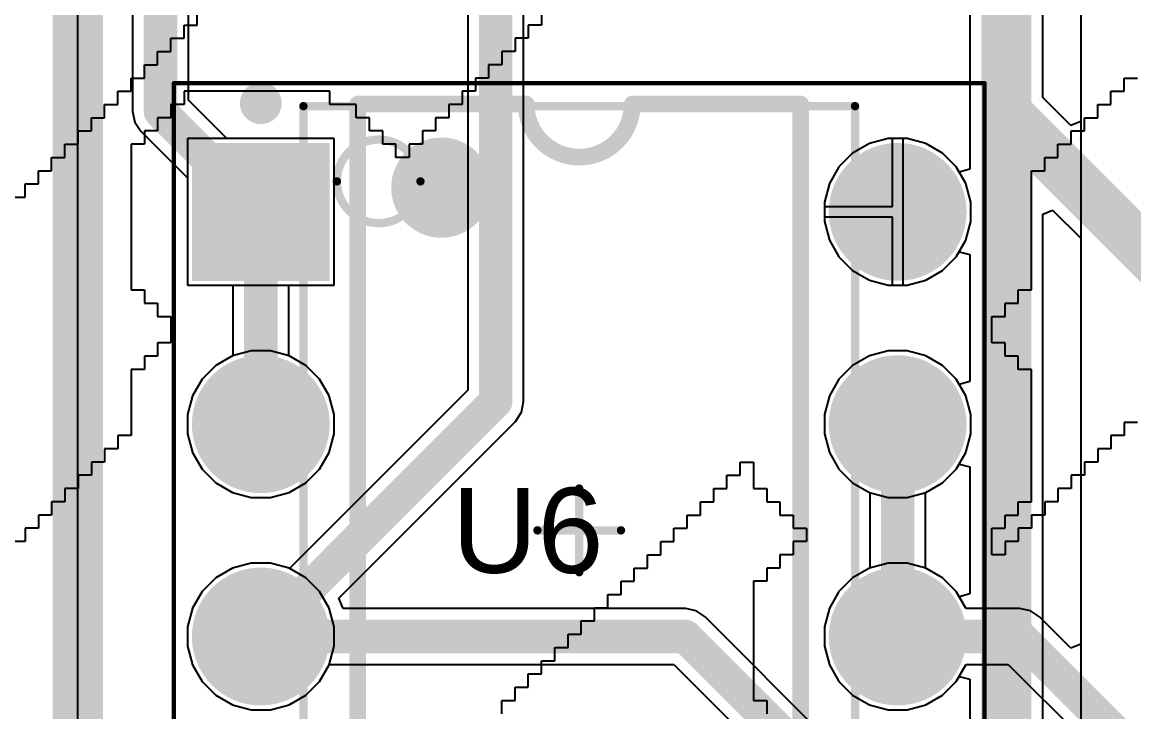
# Model space of a CAD drawing. Header units: inches. Extents: x 1.37 to 7.44, y 1.69 to 5.2.
# Drawn here: x 5.643 to 6.167, y 3.104 to 3.428 of the extents above; entities that cross this region are included whole.
import ezdxf

# ---------------------------------------------------------------- set-up
doc = ezdxf.new("R2010")
doc.units = ezdxf.units.IN
doc.header["$MEASUREMENT"] = 0
for name, color, linetype in [('Bottom Layer', 5, 'Continuous'), ('Bottom Overlay', 54, 'Continuous'), ('Bottom Solder', 6, 'Continuous'), ('Mechanical 1', 6, 'Continuous'), ('Multi-Layer', 9, 'Continuous'), ('Pad Holes', 156, 'Continuous'), ('Top 3D Body', 56, 'Continuous'), ('Top Courtyard', 56, 'Continuous'), ('Top Layer', 1, 'Continuous'), ('Top Overlay', 2, 'Continuous'), ('Top Solder', 216, 'Continuous')]:
    doc.layers.add(name, color=color, linetype=linetype)
doc.styles.add('Arial', font='', dxfattribs={"height": 0.2})
doc.styles.get('Arial').set_extended_font_data('Arial')

# ---------------------------------------------------------------- blocks, each defined once
blk = doc.blocks.new('P0008A_46')
at = {"layer": 'Bottom Layer'}
blk.add_hatch(color=5, dxfattribs=at).paths.add_polyline_path([(-0.17953, 0.17953), (-0.12047, 0.17953), (-0.12047, 0.12047), (-0.17953, 0.12047)])
h = blk.add_hatch(color=5, dxfattribs=at)
edge = h.paths.add_edge_path()
edge.add_arc((0.15, 0.15), 0.02953, 0, 360)
h = blk.add_hatch(color=5, dxfattribs=at)
edge = h.paths.add_edge_path()
edge.add_arc((-0.15, 0.05), 0.02953, 0, 360)
h = blk.add_hatch(color=5, dxfattribs=at)
edge = h.paths.add_edge_path()
edge.add_arc((0.15, 0.05), 0.02953, 0, 360)
h = blk.add_hatch(color=5, dxfattribs=at)
edge = h.paths.add_edge_path()
edge.add_arc((-0.15, -0.05), 0.02953, 0, 360)
h = blk.add_hatch(color=5, dxfattribs=at)
edge = h.paths.add_edge_path()
edge.add_arc((0.15, -0.05), 0.02953, 0, 360)
h = blk.add_hatch(color=5, dxfattribs=at)
edge = h.paths.add_edge_path()
edge.add_arc((-0.15, -0.15), 0.02953, 0, 360)
h = blk.add_hatch(color=5, dxfattribs=at)
edge = h.paths.add_edge_path()
edge.add_arc((0.15, -0.15), 0.02953, 0, 360)
at = {"layer": 'Bottom Solder'}
blk.add_hatch(color=6, dxfattribs=at).paths.add_polyline_path([(-0.18248, 0.18248), (-0.11752, 0.18248), (-0.11752, 0.11752), (-0.18248, 0.11752)])
h = blk.add_hatch(color=6, dxfattribs=at)
edge = h.paths.add_edge_path()
edge.add_arc((0.15, 0.15), 0.03248, 0, 360)
h = blk.add_hatch(color=6, dxfattribs=at)
edge = h.paths.add_edge_path()
edge.add_arc((-0.15, 0.05), 0.03248, 0, 360)
h = blk.add_hatch(color=6, dxfattribs=at)
edge = h.paths.add_edge_path()
edge.add_arc((0.15, 0.05), 0.03248, 0, 360)
h = blk.add_hatch(color=6, dxfattribs=at)
edge = h.paths.add_edge_path()
edge.add_arc((-0.15, -0.05), 0.03248, 0, 360)
h = blk.add_hatch(color=6, dxfattribs=at)
edge = h.paths.add_edge_path()
edge.add_arc((0.15, -0.05), 0.03248, 0, 360)
h = blk.add_hatch(color=6, dxfattribs=at)
edge = h.paths.add_edge_path()
edge.add_arc((-0.15, -0.15), 0.03248, 0, 360)
h = blk.add_hatch(color=6, dxfattribs=at)
edge = h.paths.add_edge_path()
edge.add_arc((0.15, -0.15), 0.03248, 0, 360)
at = {"layer": 'Multi-Layer'}
blk.add_hatch(color=9, dxfattribs=at).paths.add_polyline_path([(-0.17953, 0.17953), (-0.12047, 0.17953), (-0.12047, 0.12047), (-0.17953, 0.12047)])
h = blk.add_hatch(color=9, dxfattribs=at)
edge = h.paths.add_edge_path()
edge.add_arc((0.15, 0.15), 0.02953, 0, 360)
h = blk.add_hatch(color=9, dxfattribs=at)
edge = h.paths.add_edge_path()
edge.add_arc((-0.15, 0.05), 0.02953, 0, 360)
h = blk.add_hatch(color=9, dxfattribs=at)
edge = h.paths.add_edge_path()
edge.add_arc((0.15, 0.05), 0.02953, 0, 360)
h = blk.add_hatch(color=9, dxfattribs=at)
edge = h.paths.add_edge_path()
edge.add_arc((-0.15, -0.05), 0.02953, 0, 360)
h = blk.add_hatch(color=9, dxfattribs=at)
edge = h.paths.add_edge_path()
edge.add_arc((0.15, -0.05), 0.02953, 0, 360)
h = blk.add_hatch(color=9, dxfattribs=at)
edge = h.paths.add_edge_path()
edge.add_arc((-0.15, -0.15), 0.02953, 0, 360)
h = blk.add_hatch(color=9, dxfattribs=at)
edge = h.paths.add_edge_path()
edge.add_arc((0.15, -0.15), 0.02953, 0, 360)
at = {"layer": 'Pad Holes'}
h = blk.add_hatch(color=7, dxfattribs=at)
edge = h.paths.add_edge_path()
edge.add_arc((-0.15, 0.15), 0.01772, 0, 360)
h = blk.add_hatch(color=7, dxfattribs=at)
edge = h.paths.add_edge_path()
edge.add_arc((0.15, 0.15), 0.01772, 0, 360)
h = blk.add_hatch(color=7, dxfattribs=at)
edge = h.paths.add_edge_path()
edge.add_arc((-0.15, 0.05), 0.01772, 0, 360)
h = blk.add_hatch(color=7, dxfattribs=at)
edge = h.paths.add_edge_path()
edge.add_arc((0.15, 0.05), 0.01772, 0, 360)
h = blk.add_hatch(color=7, dxfattribs=at)
edge = h.paths.add_edge_path()
edge.add_arc((-0.15, -0.05), 0.01772, 0, 360)
h = blk.add_hatch(color=7, dxfattribs=at)
edge = h.paths.add_edge_path()
edge.add_arc((0.15, -0.05), 0.01772, 0, 360)
h = blk.add_hatch(color=7, dxfattribs=at)
edge = h.paths.add_edge_path()
edge.add_arc((-0.15, -0.15), 0.01772, 0, 360)
h = blk.add_hatch(color=7, dxfattribs=at)
edge = h.paths.add_edge_path()
edge.add_arc((0.15, -0.15), 0.01772, 0, 360)
at = {"layer": 'Top Layer'}
blk.add_hatch(color=1, dxfattribs=at).paths.add_polyline_path([(-0.17953, 0.17953), (-0.12047, 0.17953), (-0.12047, 0.12047), (-0.17953, 0.12047)])
h = blk.add_hatch(color=1, dxfattribs=at)
edge = h.paths.add_edge_path()
edge.add_arc((0.15, 0.15), 0.02953, 0, 360)
h = blk.add_hatch(color=1, dxfattribs=at)
edge = h.paths.add_edge_path()
edge.add_arc((-0.15, 0.05), 0.02953, 0, 360)
h = blk.add_hatch(color=1, dxfattribs=at)
edge = h.paths.add_edge_path()
edge.add_arc((0.15, 0.05), 0.02953, 0, 360)
h = blk.add_hatch(color=1, dxfattribs=at)
edge = h.paths.add_edge_path()
edge.add_arc((-0.15, -0.05), 0.02953, 0, 360)
h = blk.add_hatch(color=1, dxfattribs=at)
edge = h.paths.add_edge_path()
edge.add_arc((0.15, -0.05), 0.02953, 0, 360)
h = blk.add_hatch(color=1, dxfattribs=at)
edge = h.paths.add_edge_path()
edge.add_arc((-0.15, -0.15), 0.02953, 0, 360)
h = blk.add_hatch(color=1, dxfattribs=at)
edge = h.paths.add_edge_path()
edge.add_arc((0.15, -0.15), 0.02953, 0, 360)
at = {"layer": 'Top Solder'}
blk.add_hatch(color=216, dxfattribs=at).paths.add_polyline_path([(-0.18248, 0.18248), (-0.11752, 0.18248), (-0.11752, 0.11752), (-0.18248, 0.11752)])
h = blk.add_hatch(color=216, dxfattribs=at)
edge = h.paths.add_edge_path()
edge.add_arc((0.15, 0.15), 0.03248, 0, 360)
h = blk.add_hatch(color=216, dxfattribs=at)
edge = h.paths.add_edge_path()
edge.add_arc((-0.15, 0.05), 0.03248, 0, 360)
h = blk.add_hatch(color=216, dxfattribs=at)
edge = h.paths.add_edge_path()
edge.add_arc((0.15, 0.05), 0.03248, 0, 360)
h = blk.add_hatch(color=216, dxfattribs=at)
edge = h.paths.add_edge_path()
edge.add_arc((-0.15, -0.05), 0.03248, 0, 360)
h = blk.add_hatch(color=216, dxfattribs=at)
edge = h.paths.add_edge_path()
edge.add_arc((0.15, -0.05), 0.03248, 0, 360)
h = blk.add_hatch(color=216, dxfattribs=at)
edge = h.paths.add_edge_path()
edge.add_arc((-0.15, -0.15), 0.03248, 0, 360)
h = blk.add_hatch(color=216, dxfattribs=at)
edge = h.paths.add_edge_path()
edge.add_arc((0.15, -0.15), 0.03248, 0, 360)
at = {"layer": 'Top 3D Body'}
for points in [[(-0.12992, -0.1998, 0.00394, 0.00394, 0), (-0.12992, 0.1998, 0.00394, 0.00394, 0)], [(-0.12992, 0.1998, 0.00394, 0.00394, 0), (0.12992, 0.1998, 0.00394, 0.00394, 0)], [(0.12992, -0.1998, 0.00394, 0.00394, 0), (0.12992, 0.1998, 0.00394, 0.00394, 0)], [(-0.12992, -0.1998, 0.00394, 0.00394, 0), (0.12992, -0.1998, 0.00394, 0.00394, 0)]]:
    blk.add_lwpolyline(points, format="xyseb", dxfattribs=at)
for points in [[(-0.13091, 0.1998, 0.00197, 0.00197, 1), (-0.12894, 0.1998, 0.00197, 0.00197, 1)], [(-0.13091, 0.1998, 0.00197, 0.00197, 1), (-0.12894, 0.1998, 0.00197, 0.00197, 1)], [(0.12894, 0.1998, 0.00197, 0.00197, 1), (0.13091, 0.1998, 0.00197, 0.00197, 1)], [(0.12894, 0.1998, 0.00197, 0.00197, 1), (0.13091, 0.1998, 0.00197, 0.00197, 1)], [(-0.0748, 0.16437, 0.00394, 0.00394, 1), (-0.11417, 0.16437, 0.00394, 0.00394, 1)], [(-0.11516, 0.16437, 0.00197, 0.00197, 1), (-0.11319, 0.16437, 0.00197, 0.00197, 1)], [(-0.07579, 0.16437, 0.00197, 0.00197, 1), (-0.07382, 0.16437, 0.00197, 0.00197, 1)], [(-0.13091, -0.1998, 0.00197, 0.00197, 1), (-0.12894, -0.1998, 0.00197, 0.00197, 1)], [(-0.13091, -0.1998, 0.00197, 0.00197, 1), (-0.12894, -0.1998, 0.00197, 0.00197, 1)], [(0.12894, -0.1998, 0.00197, 0.00197, 1), (0.13091, -0.1998, 0.00197, 0.00197, 1)], [(0.12894, -0.1998, 0.00197, 0.00197, 1), (0.13091, -0.1998, 0.00197, 0.00197, 1)]]:
    blk.add_lwpolyline(points, format="xyseb", close=True, dxfattribs=at)
at = {"layer": 'Top Courtyard'}
for points in [[(-0.19094, -0.21063, 0.00197, 0.00197, 0), (-0.19094, 0.21063, 0.00197, 0.00197, 0)], [(-0.19094, 0.21063, 0.00197, 0.00197, 0), (0.19094, 0.21063, 0.00197, 0.00197, 0)], [(0.19094, -0.21063, 0.00197, 0.00197, 0), (0.19094, 0.21063, 0.00197, 0.00197, 0)], [(0, -0.01969, 0.00394, 0.00394, 0), (0, 0.01969, 0.00394, 0.00394, 0)], [(-0.01969, 0, 0.00394, 0.00394, 0), (0.01969, 0, 0.00394, 0.00394, 0)], [(-0.19094, -0.21063, 0.00197, 0.00197, 0), (0.19094, -0.21063, 0.00197, 0.00197, 0)]]:
    blk.add_lwpolyline(points, format="xyseb", dxfattribs=at)
for points in [[(-0.19144, 0.21063, 0.000984, 0.000984, 1), (-0.19045, 0.21063, 0.000984, 0.000984, 1)], [(-0.19144, 0.21063, 0.000984, 0.000984, 1), (-0.19045, 0.21063, 0.000984, 0.000984, 1)], [(0.19045, 0.21063, 0.000984, 0.000984, 1), (0.19144, 0.21063, 0.000984, 0.000984, 1)], [(0.19045, 0.21063, 0.000984, 0.000984, 1), (0.19144, 0.21063, 0.000984, 0.000984, 1)], [(-0.00098, 0.01969, 0.00197, 0.00197, 1), (0.00098, 0.01969, 0.00197, 0.00197, 1)], [(-0.02067, 0, 0.00197, 0.00197, 1), (-0.0187, 0, 0.00197, 0.00197, 1)], [(0.0187, 0, 0.00197, 0.00197, 1), (0.02067, 0, 0.00197, 0.00197, 1)], [(-0.00098, -0.01969, 0.00197, 0.00197, 1), (0.00098, -0.01969, 0.00197, 0.00197, 1)], [(-0.19144, -0.21063, 0.000984, 0.000984, 1), (-0.19045, -0.21063, 0.000984, 0.000984, 1)], [(-0.19144, -0.21063, 0.000984, 0.000984, 1), (-0.19045, -0.21063, 0.000984, 0.000984, 1)], [(0.19045, -0.21063, 0.000984, 0.000984, 1), (0.19144, -0.21063, 0.000984, 0.000984, 1)], [(0.19045, -0.21063, 0.000984, 0.000984, 1), (0.19144, -0.21063, 0.000984, 0.000984, 1)]]:
    blk.add_lwpolyline(points, format="xyseb", close=True, dxfattribs=at)
at = {"layer": 'Top Overlay'}
for points in [[(-0.14508, 0.20118, 0.00984, 0.00984, 1), (-0.15492, 0.20118, 0.00984, 0.00984, 1)], [(-0.15738, 0.20118, 0.00492, 0.00492, 1), (-0.15246, 0.20118, 0.00492, 0.00492, 1)], [(-0.14754, 0.20118, 0.00492, 0.00492, 1), (-0.14262, 0.20118, 0.00492, 0.00492, 1)], [(-0.1063, 0.20079, 0.00394, 0.00394, 1), (-0.10236, 0.20079, 0.00394, 0.00394, 1)], [(-0.1063, 0.20079, 0.00394, 0.00394, 1), (-0.10236, 0.20079, 0.00394, 0.00394, 1)], [(-0.02697, 0.20079, 0.00394, 0.00394, 1), (-0.02303, 0.20079, 0.00394, 0.00394, 1)], [(-0.02697, 0.20079, 0.00394, 0.00394, 1), (-0.02303, 0.20079, 0.00394, 0.00394, 1)], [(0.02303, 0.20079, 0.00394, 0.00394, 1), (0.02697, 0.20079, 0.00394, 0.00394, 1)], [(0.02303, 0.20079, 0.00394, 0.00394, 1), (0.02697, 0.20079, 0.00394, 0.00394, 1)], [(0.10236, 0.20079, 0.00394, 0.00394, 1), (0.1063, 0.20079, 0.00394, 0.00394, 1)], [(0.10236, 0.20079, 0.00394, 0.00394, 1), (0.1063, 0.20079, 0.00394, 0.00394, 1)], [(-0.05315, 0.16142, 0.02362, 0.02362, 1), (-0.07677, 0.16142, 0.02362, 0.02362, 1)], [(-0.08268, 0.16142, 0.01181, 0.01181, 1), (-0.07087, 0.16142, 0.01181, 0.01181, 1)], [(-0.05906, 0.16142, 0.01181, 0.01181, 1), (-0.04724, 0.16142, 0.01181, 0.01181, 1)], [(-0.1063, -0.20079, 0.00394, 0.00394, 1), (-0.10236, -0.20079, 0.00394, 0.00394, 1)], [(-0.1063, -0.20079, 0.00394, 0.00394, 1), (-0.10236, -0.20079, 0.00394, 0.00394, 1)], [(0.10236, -0.20079, 0.00394, 0.00394, 1), (0.1063, -0.20079, 0.00394, 0.00394, 1)], [(0.10236, -0.20079, 0.00394, 0.00394, 1), (0.1063, -0.20079, 0.00394, 0.00394, 1)]]:
    blk.add_lwpolyline(points, format="xyseb", close=True, dxfattribs=at)
for points in [[(-0.10433, -0.20079, 0.00787, 0.00787, 0), (-0.10433, 0.20079, 0.00787, 0.00787, 0)], [(-0.10433, 0.20079, 0.00787, 0.00787, 0), (-0.025, 0.20079, 0.00787, 0.00787, 0)], [(0.025, 0.20079, 0.00787, 0.00787, -1), (-0.025, 0.20079, 0.00787, 0.00787, 0)], [(0.025, 0.20079, 0.00787, 0.00787, 0), (0.10433, 0.20079, 0.00787, 0.00787, 0)], [(0.10433, -0.20079, 0.00787, 0.00787, 0), (0.10433, 0.20079, 0.00787, 0.00787, 0)], [(-0.10433, -0.20079, 0.00787, 0.00787, 0), (0.10433, -0.20079, 0.00787, 0.00787, 0)]]:
    blk.add_lwpolyline(points, format="xyseb", dxfattribs=at)
at = {"layer": 'Mechanical 1', "style": 'Arial'}
blk.add_text('U6', height=0.04, dxfattribs=at).set_placement((-0.06, -0.02))

msp = doc.modelspace()

# ---------------------------------------------------------------- linework, layer by layer
at = {"layer": 'Bottom Layer'}
for p, q in [((5.87927, 3.24961), (5.87927, 3.67953)), ((5.85302, 3.67409), (5.85302, 3.25504)), ((5.66929, 3.08399), (5.66929, 3.58537)), ((6.14173, 3.58537), (6.14173, 3.13533)), ((5.79004, 3.3735), (5.72098, 3.3735)), ((5.72098, 3.3735), (5.72098, 3.30445)), ((5.79004, 3.30445), (5.79004, 3.3735)), ((6.05097, 3.3735), (6.04218, 3.37115)), ((6.06006, 3.3735), (6.05097, 3.3735)), ((6.06884, 3.37115), (6.06006, 3.3735)), ((6.04218, 3.37115), (6.03431, 3.36661)), ((6.07671, 3.36661), (6.06884, 3.37115)), ((6.03431, 3.36661), (6.02788, 3.36018)), ((6.08314, 3.36018), (6.07671, 3.36661)), ((6.02788, 3.36018), (6.02334, 3.3523)), ((6.08769, 3.3523), (6.08314, 3.36018)), ((6.02334, 3.3523), (6.02098, 3.34352)), ((6.09004, 3.34352), (6.08769, 3.3523)), ((6.02098, 3.34352), (6.02098, 3.33443)), ((6.09004, 3.33443), (6.09004, 3.34352)), ((6.02098, 3.33443), (6.02334, 3.32565)), ((6.08769, 3.32565), (6.09004, 3.33443)), ((6.02334, 3.32565), (6.02788, 3.31778)), ((6.08314, 3.31778), (6.08769, 3.32565)), ((6.02788, 3.31778), (6.03431, 3.31135)), ((6.07671, 3.31135), (6.08314, 3.31778)), ((6.03431, 3.31135), (6.04218, 3.3068)), ((6.06884, 3.3068), (6.07671, 3.31135)), ((5.72098, 3.30445), (5.74239, 3.30445)), ((5.74239, 3.30445), (5.74239, 3.2712)), ((5.76864, 3.2712), (5.76864, 3.30445)), ((5.76864, 3.30445), (5.79004, 3.30445)), ((6.04218, 3.3068), (6.05097, 3.30445)), ((6.05097, 3.30445), (6.06006, 3.30445)), ((6.06006, 3.30445), (6.06884, 3.3068)), ((6.05097, 3.2735), (6.04218, 3.27115)), ((6.06006, 3.2735), (6.05097, 3.2735)), ((6.06884, 3.27115), (6.06006, 3.2735)), ((5.74218, 3.27115), (5.73431, 3.26661)), ((5.74239, 3.2712), (5.74218, 3.27115)), ((5.76884, 3.27115), (5.76864, 3.2712)), ((5.77671, 3.26661), (5.76884, 3.27115)), ((6.04218, 3.27115), (6.03431, 3.26661)), ((6.07671, 3.26661), (6.06884, 3.27115)), ((5.73431, 3.26661), (5.72788, 3.26018)), ((5.78314, 3.26018), (5.77671, 3.26661)), ((6.03431, 3.26661), (6.02788, 3.26018)), ((6.08314, 3.26018), (6.07671, 3.26661)), ((5.72788, 3.26018), (5.72334, 3.2523)), ((5.78769, 3.2523), (5.78314, 3.26018)), ((6.02788, 3.26018), (6.02334, 3.2523)), ((6.08769, 3.2523), (6.08314, 3.26018)), ((5.72334, 3.2523), (5.72098, 3.24352)), ((5.85302, 3.25504), (5.76902, 3.17105)), ((5.79004, 3.24352), (5.78769, 3.2523)), ((6.02334, 3.2523), (6.02098, 3.24352)), ((6.09004, 3.24352), (6.08769, 3.2523)), ((5.87827, 3.24458), (5.87927, 3.24961)), ((5.72098, 3.24352), (5.72098, 3.23443)), ((5.79004, 3.23443), (5.79004, 3.24352)), ((5.87542, 3.24032), (5.87827, 3.24458)), ((6.02098, 3.24352), (6.02098, 3.23443)), ((6.09004, 3.23443), (6.09004, 3.24352)), ((5.7922, 3.1571), (5.87542, 3.24032)), ((5.72098, 3.23443), (5.72334, 3.22565)), ((5.78769, 3.22565), (5.79004, 3.23443)), ((6.02098, 3.23443), (6.02334, 3.22565)), ((6.08769, 3.22565), (6.09004, 3.23443)), ((5.72334, 3.22565), (5.72788, 3.21778)), ((5.78314, 3.21778), (5.78769, 3.22565)), ((6.02334, 3.22565), (6.02788, 3.21778)), ((6.08314, 3.21778), (6.08769, 3.22565)), ((5.72788, 3.21778), (5.73431, 3.21135)), ((5.77671, 3.21135), (5.78314, 3.21778)), ((6.02788, 3.21778), (6.03431, 3.21135)), ((6.07671, 3.21135), (6.08314, 3.21778)), ((5.73431, 3.21135), (5.74218, 3.2068)), ((5.76884, 3.2068), (5.77671, 3.21135)), ((6.03431, 3.21135), (6.04218, 3.2068)), ((6.06884, 3.2068), (6.07671, 3.21135)), ((5.74218, 3.2068), (5.75097, 3.20445)), ((5.76006, 3.20445), (5.76884, 3.2068)), ((6.04218, 3.2068), (6.04239, 3.20675)), ((6.04239, 3.20675), (6.04239, 3.1712)), ((6.06864, 3.20675), (6.06884, 3.2068)), ((6.06864, 3.1712), (6.06864, 3.20675)), ((5.75097, 3.20445), (5.76006, 3.20445)), ((5.75097, 3.1735), (5.74218, 3.17115)), ((5.76006, 3.1735), (5.75097, 3.1735)), ((5.76884, 3.17115), (5.76006, 3.1735)), ((5.74218, 3.17115), (5.73431, 3.16661)), ((5.76902, 3.17105), (5.76884, 3.17115)), ((6.04218, 3.17115), (6.03431, 3.16661)), ((6.04239, 3.1712), (6.04218, 3.17115)), ((6.06884, 3.17115), (6.06864, 3.1712)), ((6.07671, 3.16661), (6.06884, 3.17115)), ((5.73431, 3.16661), (5.72788, 3.16018)), ((6.03431, 3.16661), (6.02788, 3.16018)), ((6.08314, 3.16018), (6.07671, 3.16661)), ((5.72788, 3.16018), (5.72334, 3.1523)), ((6.02788, 3.16018), (6.02334, 3.1523)), ((6.08769, 3.1523), (6.08314, 3.16018)), ((5.72334, 3.1523), (5.72098, 3.14352)), ((5.79427, 3.1521), (5.7922, 3.1571)), ((6.02334, 3.1523), (6.02098, 3.14352)), ((6.08774, 3.1521), (6.08769, 3.1523)), ((5.95551, 3.1521), (5.79427, 3.1521)), ((5.96054, 3.1511), (5.95551, 3.1521)), ((5.96479, 3.14826), (5.96054, 3.1511)), ((6.042, 3.07105), (5.96479, 3.14826)), ((6.11299, 3.1521), (6.08774, 3.1521)), ((6.11802, 3.1511), (6.11299, 3.1521)), ((6.12227, 3.14826), (6.11802, 3.1511)), ((6.13711, 3.13342), (6.12227, 3.14826)), ((5.72098, 3.14352), (5.72098, 3.13443)), ((6.02098, 3.14352), (6.02098, 3.13443)), ((5.72098, 3.13443), (5.72334, 3.12565)), ((6.02098, 3.13443), (6.02334, 3.12565)), ((6.14173, 3.13533), (6.13711, 3.13342)), ((5.72334, 3.12565), (5.72788, 3.11778)), ((5.78314, 3.11778), (5.78769, 3.12565)), ((5.78769, 3.12565), (5.78774, 3.12585)), ((5.78774, 3.12585), (5.95007, 3.12585)), ((5.95007, 3.12585), (6.02344, 3.05248)), ((6.02334, 3.12565), (6.02788, 3.11778)), ((6.08314, 3.11778), (6.08769, 3.12565)), ((6.08769, 3.12565), (6.08774, 3.12585)), ((6.08774, 3.12585), (6.10756, 3.12585)), ((6.10756, 3.12585), (6.14173, 3.09167)), ((5.72788, 3.11778), (5.73431, 3.11135)), ((5.77671, 3.11135), (5.78314, 3.11778)), ((6.02788, 3.11778), (6.03431, 3.11135)), ((6.07671, 3.11135), (6.08314, 3.11778)), ((5.73431, 3.11135), (5.74218, 3.1068)), ((5.76884, 3.1068), (5.77671, 3.11135)), ((6.03431, 3.11135), (6.04218, 3.1068)), ((6.06884, 3.1068), (6.07671, 3.11135)), ((5.74218, 3.1068), (5.75097, 3.10445)), ((5.76006, 3.10445), (5.76884, 3.1068)), ((6.04218, 3.1068), (6.05097, 3.10445)), ((6.06006, 3.10445), (6.06884, 3.1068)), ((5.75097, 3.10445), (5.76006, 3.10445)), ((6.05097, 3.10445), (6.06006, 3.10445))]:
    msp.add_line(p, q, dxfattribs=at)
for points in [[(5.86614, 3.24961, 0.01575, 0.01575, 0), (5.86614, 3.67953, 0.01575, 0.01575, 0)], [(5.75551, 3.23898, 0.01575, 0.01575, 0), (5.75551, 3.33898, 0.01575, 0.01575, 0)], [(5.75551, 3.13898, 0.01575, 0.01575, 0), (5.86614, 3.24961, 0.01575, 0.01575, 0)], [(6.05551, 3.13898, 0.01575, 0.01575, 0), (6.05551, 3.23898, 0.01575, 0.01575, 0)], [(5.75551, 3.13898, 0.01575, 0.01575, 0), (5.95551, 3.13898, 0.01575, 0.01575, 0)], [(5.95551, 3.13898, 0.01575, 0.01575, 0), (6.05551, 3.03898, 0.01575, 0.01575, 0)], [(6.05551, 3.13898, 0.01575, 0.01575, 0), (6.11299, 3.13898, 0.01575, 0.01575, 0)], [(6.11299, 3.13898, 0.01575, 0.01575, 0), (6.40669, 2.84528, 0.01575, 0.01575, 0)]]:
    msp.add_lwpolyline(points, format="xyseb", dxfattribs=at)
for points in [[(5.75157, 3.33898, 0.00787, 0.00787, 1), (5.75945, 3.33898, 0.00787, 0.00787, 1)], [(5.8622, 3.24961, 0.00787, 0.00787, 1), (5.87008, 3.24961, 0.00787, 0.00787, 1)], [(5.8622, 3.24961, 0.00787, 0.00787, 1), (5.87008, 3.24961, 0.00787, 0.00787, 1)], [(5.75157, 3.23898, 0.00787, 0.00787, 1), (5.75945, 3.23898, 0.00787, 0.00787, 1)], [(6.05157, 3.23898, 0.00787, 0.00787, 1), (6.05945, 3.23898, 0.00787, 0.00787, 1)], [(5.75157, 3.13898, 0.00787, 0.00787, 1), (5.75945, 3.13898, 0.00787, 0.00787, 1)], [(5.75157, 3.13898, 0.00787, 0.00787, 1), (5.75945, 3.13898, 0.00787, 0.00787, 1)], [(5.95157, 3.13898, 0.00787, 0.00787, 1), (5.95945, 3.13898, 0.00787, 0.00787, 1)], [(5.95157, 3.13898, 0.00787, 0.00787, 1), (5.95945, 3.13898, 0.00787, 0.00787, 1)], [(6.05157, 3.13898, 0.00787, 0.00787, 1), (6.05945, 3.13898, 0.00787, 0.00787, 1)], [(6.05157, 3.13898, 0.00787, 0.00787, 1), (6.05945, 3.13898, 0.00787, 0.00787, 1)], [(6.10906, 3.13898, 0.00787, 0.00787, 1), (6.11693, 3.13898, 0.00787, 0.00787, 1)], [(6.10906, 3.13898, 0.00787, 0.00787, 1), (6.11693, 3.13898, 0.00787, 0.00787, 1)]]:
    msp.add_lwpolyline(points, format="xyseb", close=True, dxfattribs=at)
at = {"layer": 'Bottom Overlay'}
for p, q in [((5.72559, 3.42698), (5.72559, 3.43322)), ((5.88777, 3.43322), (5.88777, 3.42698)), ((5.71935, 3.42074), (5.71935, 3.42698)), ((5.71935, 3.42698), (5.72559, 3.42698)), ((5.88777, 3.42698), (5.88153, 3.42698)), ((5.88153, 3.42698), (5.88153, 3.42074)), ((5.71312, 3.4145), (5.71312, 3.42074)), ((5.71312, 3.42074), (5.71935, 3.42074)), ((5.88153, 3.42074), (5.8753, 3.42074)), ((5.8753, 3.42074), (5.8753, 3.4145)), ((5.70688, 3.40827), (5.70688, 3.4145)), ((5.70688, 3.4145), (5.71312, 3.4145)), ((5.8753, 3.4145), (5.86906, 3.4145)), ((5.86906, 3.4145), (5.86906, 3.40827)), ((5.70064, 3.40203), (5.70064, 3.40827)), ((5.70064, 3.40827), (5.70688, 3.40827)), ((5.86906, 3.40827), (5.86282, 3.40827)), ((5.86282, 3.40827), (5.86282, 3.40203)), ((5.6944, 3.39579), (5.6944, 3.40203)), ((5.6944, 3.40203), (5.70064, 3.40203)), ((5.86282, 3.40203), (5.85658, 3.40203)), ((5.85658, 3.40203), (5.85658, 3.39579)), ((6.16223, 3.39579), (6.16223, 3.40203)), ((6.16223, 3.40203), (6.16847, 3.40203)), ((5.68817, 3.38955), (5.68817, 3.39579)), ((5.68817, 3.39579), (5.6944, 3.39579)), ((5.78797, 3.39579), (5.71935, 3.39579)), ((5.71935, 3.39579), (5.71935, 3.38955)), ((5.78797, 3.38955), (5.78797, 3.39579)), ((5.85658, 3.39579), (5.85035, 3.39579)), ((5.85035, 3.39579), (5.85035, 3.38955)), ((6.15599, 3.38955), (6.15599, 3.39579)), ((6.15599, 3.39579), (6.16223, 3.39579)), ((5.68193, 3.38332), (5.68193, 3.38955)), ((5.68193, 3.38955), (5.68817, 3.38955)), ((5.71935, 3.38955), (5.71312, 3.38955)), ((5.71312, 3.38955), (5.71312, 3.38332)), ((5.80044, 3.38955), (5.78797, 3.38955)), ((5.80044, 3.38332), (5.80044, 3.38955)), ((5.85035, 3.38955), (5.84411, 3.38955)), ((5.84411, 3.38955), (5.84411, 3.38332)), ((6.14975, 3.38332), (6.14975, 3.38955)), ((6.14975, 3.38955), (6.15599, 3.38955)), ((5.67569, 3.37708), (5.67569, 3.38332)), ((5.67569, 3.38332), (5.68193, 3.38332)), ((5.71312, 3.38332), (5.70688, 3.38332)), ((5.70688, 3.38332), (5.70688, 3.37708)), ((5.80668, 3.38332), (5.80044, 3.38332)), ((5.80668, 3.37708), (5.80668, 3.38332)), ((5.84411, 3.38332), (5.83787, 3.38332)), ((5.83787, 3.38332), (5.83787, 3.37708)), ((6.14351, 3.37708), (6.14351, 3.38332)), ((6.14351, 3.38332), (6.14975, 3.38332)), ((5.66945, 3.37084), (5.66945, 3.37708)), ((5.66945, 3.37708), (5.67569, 3.37708)), ((5.70688, 3.37708), (5.70064, 3.37708)), ((5.70064, 3.37708), (5.70064, 3.37084)), ((5.81292, 3.37708), (5.80668, 3.37708)), ((5.81292, 3.37084), (5.81292, 3.37708)), ((5.83787, 3.37708), (5.83163, 3.37708)), ((5.83163, 3.37708), (5.83163, 3.37084)), ((6.13728, 3.37084), (6.13728, 3.37708)), ((6.13728, 3.37708), (6.14351, 3.37708)), ((5.66322, 3.3646), (5.66322, 3.37084)), ((5.66322, 3.37084), (5.66945, 3.37084)), ((5.70064, 3.37084), (5.6944, 3.37084)), ((5.6944, 3.37084), (5.6944, 3.30223)), ((5.81916, 3.37084), (5.81292, 3.37084)), ((5.81916, 3.3646), (5.81916, 3.37084)), ((5.83163, 3.37084), (5.82539, 3.37084)), ((5.82539, 3.37084), (5.82539, 3.3646)), ((6.13104, 3.3646), (6.13104, 3.37084)), ((6.13104, 3.37084), (6.13728, 3.37084)), ((5.65698, 3.35836), (5.65698, 3.3646)), ((5.65698, 3.3646), (5.66322, 3.3646)), ((5.82539, 3.3646), (5.81916, 3.3646)), ((6.1248, 3.35836), (6.1248, 3.3646)), ((6.1248, 3.3646), (6.13104, 3.3646)), ((5.65074, 3.35213), (5.65074, 3.35836)), ((5.65074, 3.35836), (5.65698, 3.35836)), ((6.11856, 3.30223), (6.11856, 3.35836)), ((6.11856, 3.35836), (6.1248, 3.35836)), ((5.6445, 3.34589), (5.6445, 3.35213)), ((5.6445, 3.35213), (5.65074, 3.35213)), ((5.63827, 3.34589), (5.6445, 3.34589)), ((5.6944, 3.30223), (5.70064, 3.30223)), ((5.70064, 3.30223), (5.70064, 3.29599)), ((6.11233, 3.29599), (6.11233, 3.30223)), ((6.11233, 3.30223), (6.11856, 3.30223)), ((5.70064, 3.29599), (5.70688, 3.29599)), ((5.70688, 3.29599), (5.70688, 3.28975)), ((6.10609, 3.28975), (6.10609, 3.29599)), ((6.10609, 3.29599), (6.11233, 3.29599)), ((5.70688, 3.28975), (5.71312, 3.28975)), ((5.71312, 3.28975), (5.71312, 3.27728)), ((6.09985, 3.27728), (6.09985, 3.28975)), ((6.09985, 3.28975), (6.10609, 3.28975)), ((5.71312, 3.27728), (5.70688, 3.27728)), ((5.70688, 3.27728), (5.70688, 3.27104)), ((6.10609, 3.27728), (6.09985, 3.27728)), ((6.10609, 3.27104), (6.10609, 3.27728)), ((5.70688, 3.27104), (5.70064, 3.27104)), ((5.70064, 3.27104), (5.70064, 3.2648)), ((6.11233, 3.27104), (6.10609, 3.27104)), ((6.11233, 3.2648), (6.11233, 3.27104)), ((5.70064, 3.2648), (5.6944, 3.2648)), ((5.6944, 3.2648), (5.6944, 3.23361)), ((6.11856, 3.2648), (6.11233, 3.2648)), ((6.11856, 3.20242), (6.11856, 3.2648)), ((6.16847, 3.23985), (6.16223, 3.23985)), ((6.16223, 3.23985), (6.16223, 3.23361)), ((5.6944, 3.23361), (5.68817, 3.23361)), ((5.68817, 3.23361), (5.68817, 3.22737)), ((6.16223, 3.23361), (6.15599, 3.23361)), ((6.15599, 3.23361), (6.15599, 3.22737)), ((5.68817, 3.22737), (5.68193, 3.22737)), ((5.68193, 3.22737), (5.68193, 3.22114)), ((6.15599, 3.22737), (6.14975, 3.22737)), ((6.14975, 3.22737), (6.14975, 3.22114)), ((5.68193, 3.22114), (5.67569, 3.22114)), ((5.67569, 3.22114), (5.67569, 3.2149)), ((5.98134, 3.2149), (5.98134, 3.22114)), ((5.98134, 3.22114), (5.98757, 3.22114)), ((5.98757, 3.22114), (5.98757, 3.20866)), ((6.14975, 3.22114), (6.14351, 3.22114)), ((6.14351, 3.22114), (6.14351, 3.2149)), ((5.67569, 3.2149), (5.66945, 3.2149)), ((5.66945, 3.2149), (5.66945, 3.20866)), ((5.9751, 3.20866), (5.9751, 3.2149)), ((5.9751, 3.2149), (5.98134, 3.2149)), ((6.14351, 3.2149), (6.13728, 3.2149)), ((6.13728, 3.2149), (6.13728, 3.20866)), ((5.66945, 3.20866), (5.66322, 3.20866)), ((5.66322, 3.20866), (5.66322, 3.20242)), ((5.96886, 3.20242), (5.96886, 3.20866)), ((5.96886, 3.20866), (5.9751, 3.20866)), ((5.98757, 3.20866), (5.99381, 3.20866)), ((5.99381, 3.20866), (5.99381, 3.20242)), ((6.13728, 3.20866), (6.13104, 3.20866)), ((6.13104, 3.20866), (6.13104, 3.20242)), ((5.66322, 3.20242), (5.65698, 3.20242)), ((5.65698, 3.20242), (5.65698, 3.19619)), ((5.96262, 3.19619), (5.96262, 3.20242)), ((5.96262, 3.20242), (5.96886, 3.20242)), ((5.99381, 3.20242), (6.00005, 3.20242)), ((6.00005, 3.20242), (6.00005, 3.19619)), ((6.11233, 3.19619), (6.11233, 3.20242)), ((6.11233, 3.20242), (6.11856, 3.20242)), ((6.13104, 3.20242), (6.1248, 3.20242)), ((6.1248, 3.20242), (6.1248, 3.19619)), ((5.65698, 3.19619), (5.65074, 3.19619)), ((5.65074, 3.19619), (5.65074, 3.18995)), ((5.95639, 3.18995), (5.95639, 3.19619)), ((5.95639, 3.19619), (5.96262, 3.19619)), ((6.00005, 3.19619), (6.00629, 3.19619)), ((6.00629, 3.19619), (6.00629, 3.18995)), ((6.10609, 3.18995), (6.10609, 3.19619)), ((6.10609, 3.19619), (6.11233, 3.19619)), ((6.1248, 3.19619), (6.11856, 3.19619)), ((6.11856, 3.19619), (6.11856, 3.18995)), ((5.65074, 3.18995), (5.6445, 3.18995)), ((5.6445, 3.18995), (5.6445, 3.18371)), ((5.95015, 3.18371), (5.95015, 3.18995)), ((5.95015, 3.18995), (5.95639, 3.18995)), ((6.00629, 3.18995), (6.01252, 3.18995)), ((6.01252, 3.18995), (6.01252, 3.18371)), ((6.09985, 3.17747), (6.09985, 3.18995)), ((6.09985, 3.18995), (6.10609, 3.18995)), ((6.11856, 3.18995), (6.11233, 3.18995)), ((6.11233, 3.18995), (6.11233, 3.18371)), ((5.6445, 3.18371), (5.63827, 3.18371)), ((5.94391, 3.17747), (5.94391, 3.18371)), ((5.94391, 3.18371), (5.95015, 3.18371)), ((6.01252, 3.18371), (6.00629, 3.18371)), ((6.00629, 3.18371), (6.00629, 3.17747)), ((6.11233, 3.18371), (6.10609, 3.18371)), ((6.10609, 3.18371), (6.10609, 3.17747)), ((5.93767, 3.17124), (5.93767, 3.17747)), ((5.93767, 3.17747), (5.94391, 3.17747)), ((6.00629, 3.17747), (6.00005, 3.17747)), ((6.00005, 3.17747), (6.00005, 3.17124)), ((6.10609, 3.17747), (6.09985, 3.17747)), ((5.93143, 3.165), (5.93143, 3.17124)), ((5.93143, 3.17124), (5.93767, 3.17124)), ((6.00005, 3.17124), (5.99381, 3.17124)), ((5.99381, 3.17124), (5.99381, 3.165)), ((5.9252, 3.15876), (5.9252, 3.165)), ((5.9252, 3.165), (5.93143, 3.165)), ((5.99381, 3.165), (5.98757, 3.165)), ((5.98757, 3.165), (5.98757, 3.10886)), ((5.91896, 3.15252), (5.91896, 3.15876)), ((5.91896, 3.15876), (5.9252, 3.15876)), ((5.91272, 3.14629), (5.91272, 3.15252)), ((5.91272, 3.15252), (5.91896, 3.15252)), ((5.90648, 3.14005), (5.90648, 3.14629)), ((5.90648, 3.14629), (5.91272, 3.14629)), ((5.90025, 3.13381), (5.90025, 3.14005)), ((5.90025, 3.14005), (5.90648, 3.14005)), ((5.89401, 3.12757), (5.89401, 3.13381)), ((5.89401, 3.13381), (5.90025, 3.13381)), ((5.88777, 3.12133), (5.88777, 3.12757)), ((5.88777, 3.12757), (5.89401, 3.12757)), ((5.88153, 3.1151), (5.88153, 3.12133)), ((5.88153, 3.12133), (5.88777, 3.12133)), ((5.8753, 3.10886), (5.8753, 3.1151)), ((5.8753, 3.1151), (5.88153, 3.1151)), ((5.86906, 3.10262), (5.86906, 3.10886)), ((5.86906, 3.10886), (5.8753, 3.10886)), ((5.98757, 3.10886), (5.99381, 3.10886)), ((5.99381, 3.10886), (5.99381, 3.10262))]:
    msp.add_line(p, q, dxfattribs=at)
at = {"layer": 'Top Layer'}
for p, q in [((5.66929, 3.00494), (5.66929, 4.01575)), ((5.69514, 3.92702), (5.69514, 3.38622)), ((6.14173, 3.64561), (6.14173, 3.38156)), ((5.72139, 3.39166), (5.72139, 3.5702)), ((6.12383, 3.39293), (6.12383, 3.53898)), ((6.08955, 3.53188), (6.08955, 3.38583)), ((5.73955, 3.3735), (5.72139, 3.39166)), ((6.13711, 3.37965), (6.12383, 3.39293)), ((5.69514, 3.38622), (5.69614, 3.3812)), ((6.08955, 3.38583), (6.08955, 3.35907)), ((5.69614, 3.3812), (5.69899, 3.37694)), ((6.14173, 3.38156), (6.13711, 3.37965)), ((5.69899, 3.37694), (5.72098, 3.35494)), ((5.79004, 3.3735), (5.73955, 3.3735)), ((5.79004, 3.30445), (5.79004, 3.3735)), ((6.05097, 3.3735), (6.04218, 3.37115)), ((6.05301, 3.3735), (6.05097, 3.3735)), ((6.05301, 3.34148), (6.05301, 3.3735)), ((6.06006, 3.3735), (6.05801, 3.3735)), ((6.05801, 3.3735), (6.05801, 3.33898)), ((6.06884, 3.37115), (6.06006, 3.3735)), ((6.04218, 3.37115), (6.03431, 3.36661)), ((6.07671, 3.36661), (6.06884, 3.37115)), ((6.03431, 3.36661), (6.02788, 3.36018)), ((6.08314, 3.36018), (6.07671, 3.36661)), ((6.02788, 3.36018), (6.02334, 3.3523)), ((6.08455, 3.35773), (6.08314, 3.36018)), ((6.08955, 3.35907), (6.08455, 3.35773)), ((5.72098, 3.35494), (5.72098, 3.30445)), ((6.02334, 3.3523), (6.02098, 3.34352)), ((6.02098, 3.34352), (6.02098, 3.34148)), ((6.02098, 3.34148), (6.05301, 3.34148)), ((6.05301, 3.33648), (6.02098, 3.33648)), ((6.02098, 3.33648), (6.02098, 3.33443)), ((6.05301, 3.30445), (6.05301, 3.33648)), ((6.05801, 3.33898), (6.05801, 3.30445)), ((6.12383, 3.33791), (6.12845, 3.33983)), ((6.12383, 3.01778), (6.12383, 3.33791)), ((6.12845, 3.33983), (6.14173, 3.32655)), ((6.02098, 3.33443), (6.02334, 3.32565)), ((6.02334, 3.32565), (6.02788, 3.31778)), ((6.14173, 3.32655), (6.14173, 2.91339)), ((6.08314, 3.31778), (6.08455, 3.32022)), ((6.08455, 3.32022), (6.08955, 3.31888)), ((6.02788, 3.31778), (6.03431, 3.31135)), ((6.07671, 3.31135), (6.08314, 3.31778)), ((6.08955, 3.31888), (6.08955, 3.25907)), ((6.03431, 3.31135), (6.04218, 3.3068)), ((6.06884, 3.3068), (6.07671, 3.31135)), ((5.72098, 3.30445), (5.79004, 3.30445)), ((6.04218, 3.3068), (6.05097, 3.30445)), ((6.05097, 3.30445), (6.05301, 3.30445)), ((6.05801, 3.30445), (6.06006, 3.30445)), ((6.06006, 3.30445), (6.06884, 3.3068)), ((5.75097, 3.2735), (5.74218, 3.27115)), ((5.76006, 3.2735), (5.75097, 3.2735)), ((5.76884, 3.27115), (5.76006, 3.2735)), ((6.05097, 3.2735), (6.04218, 3.27115)), ((6.06006, 3.2735), (6.05097, 3.2735)), ((6.06884, 3.27115), (6.06006, 3.2735)), ((5.74218, 3.27115), (5.73431, 3.26661)), ((5.77671, 3.26661), (5.76884, 3.27115)), ((6.04218, 3.27115), (6.03431, 3.26661)), ((6.07671, 3.26661), (6.06884, 3.27115)), ((5.73431, 3.26661), (5.72788, 3.26018)), ((5.78314, 3.26018), (5.77671, 3.26661)), ((6.03431, 3.26661), (6.02788, 3.26018)), ((6.08314, 3.26018), (6.07671, 3.26661)), ((5.72788, 3.26018), (5.72334, 3.2523)), ((5.78769, 3.2523), (5.78314, 3.26018)), ((6.02788, 3.26018), (6.02334, 3.2523)), ((6.08455, 3.25773), (6.08314, 3.26018)), ((6.08955, 3.25907), (6.08455, 3.25773)), ((5.72334, 3.2523), (5.72098, 3.24352)), ((5.79004, 3.24352), (5.78769, 3.2523)), ((6.02334, 3.2523), (6.02098, 3.24352)), ((5.72098, 3.24352), (5.72098, 3.23443)), ((5.79004, 3.23443), (5.79004, 3.24352)), ((6.02098, 3.24352), (6.02098, 3.23443)), ((5.72098, 3.23443), (5.72334, 3.22565)), ((5.78769, 3.22565), (5.79004, 3.23443)), ((6.02098, 3.23443), (6.02334, 3.22565)), ((5.72334, 3.22565), (5.72788, 3.21778)), ((5.78314, 3.21778), (5.78769, 3.22565)), ((6.02334, 3.22565), (6.02788, 3.21778)), ((5.72788, 3.21778), (5.73431, 3.21135)), ((5.77671, 3.21135), (5.78314, 3.21778)), ((6.02788, 3.21778), (6.03431, 3.21135)), ((6.07671, 3.21135), (6.08314, 3.21778)), ((6.08314, 3.21778), (6.08455, 3.22022)), ((6.08455, 3.22022), (6.08955, 3.21888)), ((6.08955, 3.21888), (6.08955, 3.15907)), ((5.73431, 3.21135), (5.74218, 3.2068)), ((5.76884, 3.2068), (5.77671, 3.21135)), ((6.03431, 3.21135), (6.04218, 3.2068)), ((6.06884, 3.2068), (6.07671, 3.21135)), ((5.74218, 3.2068), (5.75097, 3.20445)), ((5.76006, 3.20445), (5.76884, 3.2068)), ((6.04218, 3.2068), (6.05097, 3.20445)), ((6.06006, 3.20445), (6.06884, 3.2068)), ((5.75097, 3.20445), (5.76006, 3.20445)), ((6.05097, 3.20445), (6.06006, 3.20445)), ((5.75097, 3.1735), (5.74218, 3.17115)), ((5.76006, 3.1735), (5.75097, 3.1735)), ((5.76884, 3.17115), (5.76006, 3.1735)), ((6.05097, 3.1735), (6.04218, 3.17115)), ((6.06006, 3.1735), (6.05097, 3.1735)), ((6.06884, 3.17115), (6.06006, 3.1735)), ((5.74218, 3.17115), (5.73431, 3.16661)), ((5.77671, 3.16661), (5.76884, 3.17115)), ((6.04218, 3.17115), (6.03431, 3.16661)), ((6.07671, 3.16661), (6.06884, 3.17115)), ((5.73431, 3.16661), (5.72788, 3.16018)), ((5.78314, 3.16018), (5.77671, 3.16661)), ((6.03431, 3.16661), (6.02788, 3.16018)), ((6.08314, 3.16018), (6.07671, 3.16661)), ((5.72788, 3.16018), (5.72334, 3.1523)), ((5.78769, 3.1523), (5.78314, 3.16018)), ((6.02788, 3.16018), (6.02334, 3.1523)), ((6.08455, 3.15773), (6.08314, 3.16018)), ((6.08955, 3.15907), (6.08455, 3.15773)), ((5.72334, 3.1523), (5.72098, 3.14352)), ((5.79004, 3.14352), (5.78769, 3.1523)), ((6.02334, 3.1523), (6.02098, 3.14352)), ((5.72098, 3.14352), (5.72098, 3.13443)), ((5.79004, 3.13443), (5.79004, 3.14352)), ((6.02098, 3.14352), (6.02098, 3.13443)), ((5.72098, 3.13443), (5.72334, 3.12565)), ((5.78769, 3.12565), (5.79004, 3.13443)), ((6.02098, 3.13443), (6.02334, 3.12565)), ((5.72334, 3.12565), (5.72788, 3.11778)), ((5.78314, 3.11778), (5.78769, 3.12565)), ((6.02334, 3.12565), (6.02788, 3.11778)), ((5.72788, 3.11778), (5.73431, 3.11135)), ((5.77671, 3.11135), (5.78314, 3.11778)), ((6.02788, 3.11778), (6.03431, 3.11135)), ((6.07671, 3.11135), (6.08314, 3.11778)), ((6.08314, 3.11778), (6.08455, 3.12022)), ((6.08455, 3.12022), (6.08955, 3.11888)), ((6.08955, 3.11888), (6.08955, 3.05907)), ((5.73431, 3.11135), (5.74218, 3.1068)), ((5.76884, 3.1068), (5.77671, 3.11135)), ((6.03431, 3.11135), (6.04218, 3.1068)), ((6.06884, 3.1068), (6.07671, 3.11135)), ((5.74218, 3.1068), (5.75097, 3.10445)), ((5.76006, 3.10445), (5.76884, 3.1068)), ((6.04218, 3.1068), (6.05097, 3.10445)), ((6.06006, 3.10445), (6.06884, 3.1068)), ((5.75097, 3.10445), (5.76006, 3.10445)), ((6.05097, 3.10445), (6.06006, 3.10445))]:
    msp.add_line(p, q, dxfattribs=at)
for points in [[(5.70827, 3.38622, 0.01575, 0.01575, 0), (5.70827, 3.92702, 0.01575, 0.01575, 0)], [(6.10669, 3.38583, 0.02362, 0.02362, 0), (6.10669, 3.53898, 0.02362, 0.02362, 0)], [(5.70827, 3.38622, 0.01575, 0.01575, 0), (5.75551, 3.33898, 0.01575, 0.01575, 0)], [(6.10669, 3.01778, 0.02362, 0.02362, 0), (6.10669, 3.38583, 0.02362, 0.02362, 0)], [(6.10669, 3.38583, 0.02362, 0.02362, 0), (6.29291, 3.19961, 0.02362, 0.02362, 0)]]:
    msp.add_lwpolyline(points, format="xyseb", dxfattribs=at)
for points in [[(5.70433, 3.38622, 0.00787, 0.00787, 1), (5.7122, 3.38622, 0.00787, 0.00787, 1)], [(5.70433, 3.38622, 0.00787, 0.00787, 1), (5.7122, 3.38622, 0.00787, 0.00787, 1)], [(6.10079, 3.38583, 0.01181, 0.01181, 1), (6.1126, 3.38583, 0.01181, 0.01181, 1)], [(6.10079, 3.38583, 0.01181, 0.01181, 1), (6.1126, 3.38583, 0.01181, 0.01181, 1)], [(6.10079, 3.38583, 0.01181, 0.01181, 1), (6.1126, 3.38583, 0.01181, 0.01181, 1)], [(5.75157, 3.33898, 0.00787, 0.00787, 1), (5.75945, 3.33898, 0.00787, 0.00787, 1)]]:
    msp.add_lwpolyline(points, format="xyseb", close=True, dxfattribs=at)
at = {"layer": 'Top Overlay'}
msp.add_lwpolyline([(5.66929, 2.91339, 0.02362, 0.02362, 0), (5.66929, 4.29134, 0.02362, 0.02362, 0)], format="xyseb", dxfattribs=at)

# ---------------------------------------------------------------- block references
msp.add_blockref('P0008A_46', (5.90551, 3.18898))

doc.saveas('drawing.dxf')
